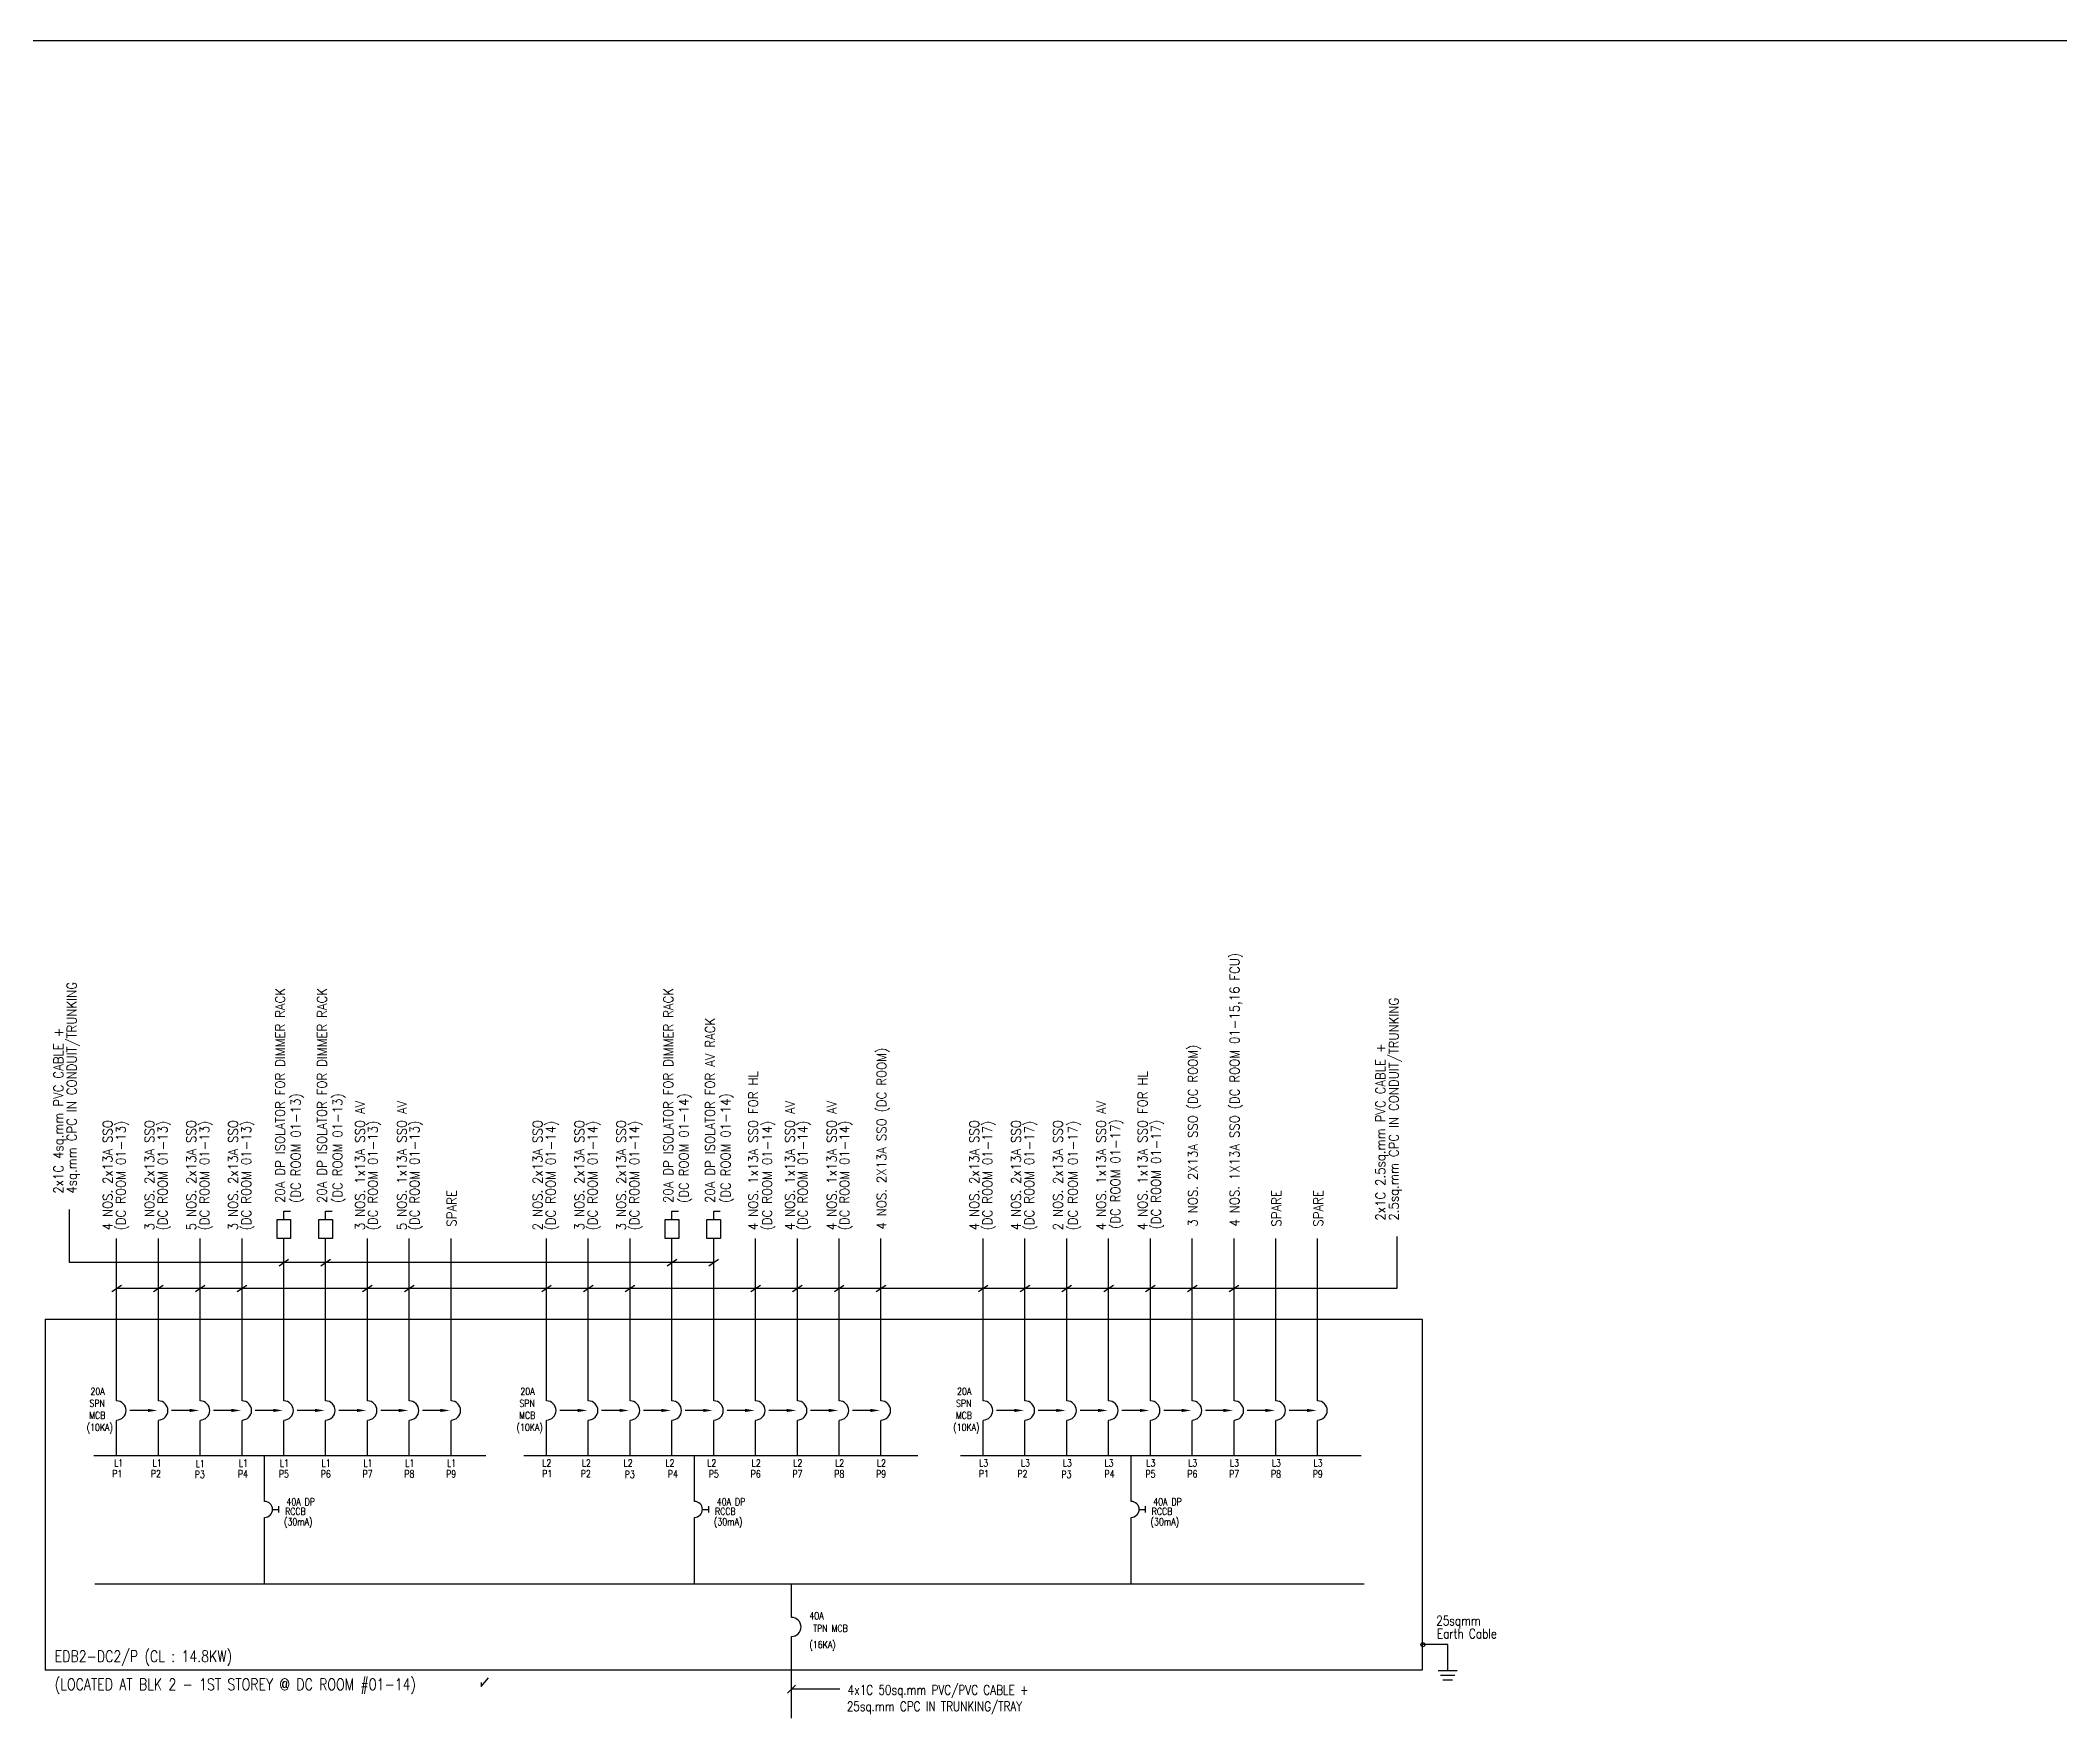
# Model space of a CAD drawing. Header units: millimetres. Extents: x 624049 to 847333, y 256790 to 538574.
# Drawn here: x 708447 to 771792, y 391903 to 444675 of the extents above; entities that cross this region are included whole.
import ezdxf
from ezdxf.enums import TextEntityAlignment as Align

# ---------------------------------------------------------------- set-up
doc = ezdxf.new("R2010")
doc.units = ezdxf.units.MM
doc.header["$LTSCALE"] = 0.01
doc.linetypes.add('DASHED', pattern=[19.05, 12.7, -6.35])
doc.linetypes.add('{ -E- }', pattern=[0])
doc.layers.add('E-_ELEC----_E-', color=3, linetype='Continuous')
doc.styles.add('100', font='romans.shx', dxfattribs={"width": 0.8, "height": 250})
doc.styles.add('A2', font='SIMPLEX.shx', dxfattribs={"width": 0.95, "height": 190})
doc.styles.add('PwNote', font='Romans.shx', dxfattribs={"width": 0.75, "bigfont": 'Special.shx'})
doc.styles.add('ROMANS', font='romans', dxfattribs={"width": 0.75})

msp = doc.modelspace()

# ---------------------------------------------------------------- linework, layer by layer
at = {"linetype": '{ -E- }'}
for p, q in [((710837, 401996), (710837, 407086)), ((712149, 401996), (712149, 407086)), ((713461, 401996), (713461, 407086)), ((714772, 401996), (714772, 407086)), ((716084, 401996), (716084, 407086)), ((717395, 401996), (717395, 407086)), ((718707, 401996), (718707, 407086)), ((720019, 401996), (720019, 407086)), ((724324, 401996), (724324, 407086)), ((725636, 401996), (725636, 407086)), ((726948, 401996), (726948, 407086)), ((728259, 401996), (728259, 407086)), ((729571, 401996), (729571, 407086)), ((730882, 401996), (730882, 407086)), ((732194, 401996), (732194, 407086)), ((733506, 401996), (733506, 407086)), ((734817, 401996), (734817, 407086)), ((738023, 401996), (738023, 407086)), ((739335, 401996), (739335, 407086)), ((740647, 401996), (740647, 407086)), ((741958, 401996), (741958, 407086)), ((743270, 401996), (743270, 407086)), ((744581, 401996), (744581, 407086)), ((745893, 401996), (745893, 407086)), ((732009, 395205), (732009, 396251)), ((732009, 392045), (732009, 394604)), ((752596, 394349), (751817, 394349))]:
    msp.add_line(p, q, dxfattribs=at)
at = {"linetype": 'DASHED', "ltscale": 10}
for p, q in [((721330, 401996), (721330, 407086)), ((747205, 401996), (747205, 407086)), ((748516, 401996), (748516, 407086))]:
    msp.add_line(p, q, dxfattribs=at)
for p, q in [((715933, 406229), (716235, 406438)), ((717245, 406229), (717546, 406438)), ((728108, 406229), (728410, 406438)), ((729420, 406229), (729722, 406438)), ((710686, 405422), (710988, 405631)), ((711998, 405422), (712300, 405631)), ((713310, 405422), (713611, 405631)), ((714621, 405422), (714923, 405631)), ((718556, 405422), (718858, 405631)), ((719868, 405422), (720169, 405631)), ((724173, 405422), (724475, 405631)), ((725485, 405422), (725787, 405631)), ((726797, 405422), (727098, 405631)), ((730732, 405422), (731033, 405631)), ((732043, 405422), (732345, 405631)), ((733355, 405422), (733656, 405631)), ((734667, 405422), (734968, 405631)), ((737872, 405422), (738174, 405631)), ((739184, 405422), (739486, 405631)), ((740496, 405422), (740797, 405631)), ((741807, 405422), (742109, 405631)), ((743119, 405422), (743421, 405631)), ((744431, 405422), (744732, 405631)), ((745742, 405422), (746044, 405631)), ((711818, 401696), (711253, 401696)), ((713129, 401696), (712565, 401696)), ((714441, 401696), (713876, 401696)), ((715753, 401696), (715188, 401696)), ((717064, 401696), (716500, 401696)), ((718376, 401696), (717811, 401696)), ((719688, 401696), (719123, 401696)), ((720999, 401696), (720435, 401696)), ((725305, 401696), (724740, 401696)), ((726616, 401696), (726052, 401696)), ((727928, 401696), (727363, 401696)), ((729240, 401696), (728675, 401696)), ((730551, 401696), (729987, 401696)), ((731863, 401696), (731298, 401696)), ((733175, 401696), (732610, 401696)), ((734486, 401696), (733922, 401696)), ((739004, 401696), (738439, 401696)), ((740315, 401696), (739751, 401696)), ((741627, 401696), (741062, 401696)), ((742939, 401696), (742374, 401696)), ((744250, 401696), (743686, 401696)), ((745562, 401696), (744997, 401696)), ((746874, 401696), (746309, 401696)), ((748185, 401696), (747621, 401696)), ((710837, 400277), (710837, 401384)), ((712149, 400277), (712149, 401384)), ((713461, 400277), (713461, 401384)), ((714772, 400277), (714772, 401384)), ((716084, 400277), (716084, 401384)), ((717395, 400277), (717395, 401384)), ((718707, 400277), (718707, 401384)), ((720019, 400277), (720019, 401384)), ((721330, 400277), (721330, 401384)), ((724324, 400277), (724324, 401384)), ((725636, 400277), (725636, 401384)), ((726948, 400277), (726948, 401384)), ((728259, 400277), (728259, 401384)), ((729571, 400277), (729571, 401384)), ((730882, 400277), (730882, 401384)), ((732194, 400277), (732194, 401384)), ((733506, 400277), (733506, 401384)), ((734817, 400277), (734817, 401384)), ((738023, 400277), (738023, 401384)), ((739335, 400277), (739335, 401384)), ((740647, 400277), (740647, 401384)), ((741958, 400277), (741958, 401384)), ((743270, 400277), (743270, 401384)), ((744581, 400277), (744581, 401384)), ((745893, 400277), (745893, 401384)), ((747205, 400277), (747205, 401384)), ((748516, 400277), (748516, 401384)), ((715481, 398842), (715481, 400277)), ((728968, 398842), (728968, 400277)), ((742667, 398842), (742667, 400277)), ((715731, 398592), (715931, 398592)), ((715931, 398492), (715931, 398692)), ((729218, 398592), (729418, 398592)), ((729418, 398492), (729418, 398692)), ((742917, 398592), (743117, 398592)), ((743117, 398492), (743117, 398692)), ((715481, 396251), (715481, 398342)), ((728968, 396251), (728968, 398342)), ((742667, 396251), (742667, 398342)), ((752596, 393542), (752596, 394349)), ((752296, 393542), (752896, 393542)), ((752371, 393392), (752821, 393392)), ((731884, 392827), (732134, 393077)), ((733528, 392952), (732009, 392952)), ((752446, 393242), (752746, 393242))]:
    msp.add_line(p, q)
at = {"linetype": '{ -E- }', "ltscale": 1.5}
for p, q in [((708600, 404563), (751794, 404563)), ((751794, 393549), (708600, 393549))]:
    msp.add_line(p, q, dxfattribs=at)
at = {"color": 2}
msp.add_lwpolyline([(624049, 444675), (843698, 444675), (843698, 256790), (624049, 256790)], close=True, dxfattribs=at)
at = {"linetype": '{ -E- }'}
for points in [[(729571, 406333), (709358, 406333), (709358, 407995)], [(710837, 405527), (751006, 405527), (751006, 407152)]]:
    msp.add_lwpolyline(points, dxfattribs=at)
at = {"color": 7}
for points in [[(716084, 407688), (716084, 407949), (716290, 407949)], [(717395, 407688), (717395, 407949), (717602, 407949)], [(728259, 407688), (728259, 407949), (728465, 407949)], [(729571, 407688), (729571, 407949), (729777, 407949)]]:
    msp.add_lwpolyline(points, dxfattribs=at)
for points in [[(715871, 407688), (716297, 407688), (716297, 407086), (715871, 407086)], [(717183, 407688), (717608, 407688), (717608, 407086), (717183, 407086)], [(728046, 407688), (728472, 407688), (728472, 407086), (728046, 407086)], [(729358, 407688), (729784, 407688), (729784, 407086), (729358, 407086)]]:
    msp.add_lwpolyline(points, close=True, dxfattribs=at)
at = {"linetype": '{ -E- }', "ltscale": 1.5}
for points in [[(708600, 404563), (708600, 393549)], [(751794, 404563), (751794, 393549)]]:
    msp.add_lwpolyline(points, dxfattribs=at)
at = {"const_width": 50}
for points in [[(710116, 400277), (722424, 400277)], [(723603, 400277), (735982, 400277)], [(737302, 400277), (749886, 400277)], [(710147, 396251), (749983, 396251)]]:
    msp.add_lwpolyline(points, dxfattribs=at)
msp.add_circle((751817, 394349), 63.8)
for centre, radius in [((710837, 401696), 300), ((712149, 401696), 300), ((713461, 401696), 300), ((714772, 401696), 300), ((716084, 401696), 300), ((717395, 401696), 300), ((718707, 401696), 300), ((720019, 401696), 300), ((721330, 401696), 300), ((724324, 401696), 300), ((725636, 401696), 300), ((726948, 401696), 300), ((728259, 401696), 300), ((729571, 401696), 300), ((730882, 401696), 300), ((732194, 401696), 300), ((733506, 401696), 300), ((734817, 401696), 300), ((738023, 401696), 300), ((739335, 401696), 300), ((740647, 401696), 300), ((741958, 401696), 300), ((743270, 401696), 300), ((744581, 401696), 300), ((745893, 401696), 300), ((747205, 401696), 300), ((748516, 401696), 300), ((715481, 398592), 250), ((728968, 398592), 250), ((742667, 398592), 250), ((732009, 394904), 300)]:
    msp.add_arc(centre, radius, 270, 90)
for points in [[(711818, 401746), (712118, 401696), (711818, 401646)], [(713129, 401746), (713429, 401696), (713129, 401646)], [(714441, 401746), (714741, 401696), (714441, 401646)], [(715753, 401746), (716053, 401696), (715753, 401646)], [(717064, 401746), (717364, 401696), (717064, 401646)], [(718376, 401746), (718676, 401696), (718376, 401646)], [(719688, 401746), (719988, 401696), (719688, 401646)], [(720999, 401746), (721299, 401696), (720999, 401646)], [(725305, 401746), (725605, 401696), (725305, 401646)], [(726616, 401746), (726916, 401696), (726616, 401646)], [(727928, 401746), (728228, 401696), (727928, 401646)], [(729240, 401746), (729540, 401696), (729240, 401646)], [(730551, 401746), (730851, 401696), (730551, 401646)], [(731863, 401746), (732163, 401696), (731863, 401646)], [(733175, 401746), (733475, 401696), (733175, 401646)], [(734486, 401746), (734786, 401696), (734486, 401646)], [(739004, 401746), (739304, 401696), (739004, 401646)], [(740315, 401746), (740615, 401696), (740315, 401646)], [(741627, 401746), (741927, 401696), (741627, 401646)], [(742939, 401746), (743239, 401696), (742939, 401646)], [(744250, 401746), (744550, 401696), (744250, 401646)], [(745562, 401746), (745862, 401696), (745562, 401646)], [(746874, 401746), (747174, 401696), (746874, 401646)], [(748185, 401746), (748485, 401696), (748185, 401646)]]:
    msp.add_solid(points)
at = {"layer": 'E-_ELEC----_E-', "color": 3}
msp.add_lwpolyline([(722280, 393161), (722280, 393035), (722500, 393305)], dxfattribs=at)

# ---------------------------------------------------------------- texts
for s, rotation, style, width, p in [('4 NOS. 1X13A SSO (DC ROOM 01-15,16 FCU)', 90, 'A2', 0.9, (746061, 407463)), ('20A DP ISOLATOR FOR DIMMER RACK', 90, 'A2', 0.9, (716119, 408203)), ('20A DP ISOLATOR FOR DIMMER RACK', 90, 'A2', 0.9, (717430, 408203)), ('20A DP ISOLATOR FOR DIMMER RACK', 90, 'A2', 0.9, (728294, 408203)), ('20A DP ISOLATOR FOR AV RACK', 90, 'A2', 0.9, (729606, 408203)), ('4 NOS. 2X13A SSO (DC ROOM)', 90, 'A2', 0.9, (734985, 407367)), ('3 NOS. 2X13A SSO (DC ROOM)', 90, 'A2', 0.9, (744749, 407463)), ('4 NOS. 1x13A SSO FOR HL', 90, 'A2', 0.9, (730959, 407350)), ('4 NOS. 1x13A SSO FOR HL', 90, 'A2', 0.9, (743174, 407350)), ('(DC ROOM 01-13)', 90, 'A2', 0.9, (716607, 408206)), ('(DC ROOM 01-13)', 90, 'A2', 0.9, (717918, 408206)), ('3 NOS. 1x13A SSO AV', 90, 'A2', 0.9, (718624, 407350)), ('5 NOS. 1x13A SSO AV', 90, 'A2', 0.9, (719935, 407350)), ('(DC ROOM 01-14)', 90, 'A2', 0.9, (728782, 408206)), ('(DC ROOM 01-14)', 90, 'A2', 0.9, (730094, 408206)), ('4 NOS. 1x13A SSO AV', 90, 'A2', 0.9, (732111, 407350)), ('4 NOS. 1x13A SSO AV', 90, 'A2', 0.9, (733422, 407350)), ('4 NOS. 1x13A SSO AV', 90, 'A2', 0.9, (741875, 407350)), ('4 NOS. 2x13A SSO', 90, 'A2', 0.9, (710708, 407344)), ('(DC ROOM 01-13)', 90, 'A2', 0.9, (711121, 407344)), ('3 NOS. 2x13A SSO', 90, 'A2', 0.9, (712019, 407344)), ('(DC ROOM 01-13)', 90, 'A2', 0.9, (712433, 407344)), ('5 NOS. 2x13A SSO', 90, 'A2', 0.9, (713331, 407344)), ('(DC ROOM 01-13)', 90, 'A2', 0.9, (713744, 407344)), ('3 NOS. 2x13A SSO', 90, 'A2', 0.9, (714643, 407344)), ('(DC ROOM 01-13)', 90, 'A2', 0.9, (715056, 407344)), ('(DC ROOM 01-13)', 90, 'A2', 0.9, (719026, 407347)), ('(DC ROOM 01-13)', 90, 'A2', 0.9, (720337, 407347)), ('2 NOS. 2x13A SSO', 90, 'A2', 0.9, (724195, 407344)), ('(DC ROOM 01-14)', 90, 'A2', 0.9, (724608, 407344)), ('3 NOS. 2x13A SSO', 90, 'A2', 0.9, (725506, 407344)), ('(DC ROOM 01-14)', 90, 'A2', 0.9, (725920, 407344)), ('3 NOS. 2x13A SSO', 90, 'A2', 0.9, (726818, 407344)), ('(DC ROOM 01-14)', 90, 'A2', 0.9, (727231, 407344)), ('(DC ROOM 01-14)', 90, 'A2', 0.9, (731398, 407344)), ('(DC ROOM 01-14)', 90, 'A2', 0.9, (732513, 407347)), ('(DC ROOM 01-14)', 90, 'A2', 0.9, (733824, 407347)), ('4 NOS. 2x13A SSO', 90, 'A2', 0.9, (737894, 407344)), ('(DC ROOM 01-17)', 90, 'A2', 0.9, (738307, 407344)), ('4 NOS. 2x13A SSO', 90, 'A2', 0.9, (739205, 407344)), ('(DC ROOM 01-17)', 90, 'A2', 0.9, (739619, 407344)), ('2 NOS. 2x13A SSO', 90, 'A2', 0.9, (740517, 407344)), ('(DC ROOM 01-17)', 90, 'A2', 0.9, (740985, 407344)), ('(DC ROOM 01-17)', 90, 'A2', 0.9, (742320, 407391)), ('(DC ROOM 01-17)', 90, 'A2', 0.9, (743595, 407376)), ('SPARE', 90, 'A2', 0.9, (721498, 407463)), ('SPARE', 90, 'A2', 0.9, (747372, 407463)), ('SPARE', 90, 'A2', 0.9, (748684, 407463)), ('4x1C 50sq.mm PVC/PVC CABLE +', 360, 'PwNote', 0.8, (733770, 392779)), ('25sq.mm CPC IN TRUNKING/TRAY', 360, 'PwNote', 0.8, (733744, 392264))]:
    msp.add_text(s, height=300, rotation=rotation, dxfattribs=dict(style=style, width=width)).set_placement(p)
at = {"ltscale": 1.5, "style": 'A2', "width": 0.9}
for s, p in [('4sq.mm CPC IN CONDUIT/TRUNKING', (709580, 408494)), ('2.5sq.mm CPC IN CONDUIT/TRUNKING', (751055, 407652)), ('2x1C 4sq.mm PVC CABLE +', (709162, 408494)), ('2x1C 2.5sq.mm PVC CABLE +', (750636, 407652))]:
    msp.add_text(s, height=300, rotation=90, dxfattribs=at).set_placement(p)
at = {"style": '100', "width": 0.8}
for s, p in [('20A', (710018, 402181)), ('20A', (723505, 402181)), ('20A', (737204, 402181)), ('MCB', (709977, 401431)), ('SPN', (709986, 401806)), ('MCB', (723464, 401431)), ('SPN', (723473, 401806)), ('MCB', (737163, 401431)), ('SPN', (737172, 401806)), ('(10KA)', (709898, 401052)), ('(10KA)', (723385, 401052)), ('(10KA)', (737084, 401052)), ('P1', (710702, 399601)), ('L1', (710759, 399937)), ('P2', (711913, 399601)), ('L1', (711969, 399937)), ('P3', (713291, 399576)), ('L1', (713319, 399913)), ('P4', (714642, 399593)), ('L1', (714671, 399929)), ('P5', (715929, 399593)), ('L1', (715958, 399929)), ('P6', (717241, 399593)), ('L1', (717269, 399929)), ('P7', (718552, 399593)), ('L1', (718581, 399929)), ('P8', (719864, 399593)), ('L1', (719893, 399929)), ('P9', (721176, 399593)), ('L1', (721204, 399929)), ('P1', (724189, 399601)), ('L2', (724190, 399937)), ('P2', (725400, 399601)), ('L2', (725431, 399937)), ('L2', (726742, 399937)), ('P3', (726778, 399576)), ('L2', (728054, 399937)), ('P4', (728129, 399593)), ('L2', (729366, 399937)), ('P5', (729416, 399593)), ('P6', (730728, 399593)), ('L2', (730760, 399937)), ('P7', (732039, 399593)), ('L2', (732065, 399937)), ('P8', (733351, 399593)), ('L2', (733377, 399937)), ('P9', (734663, 399593)), ('L2', (734688, 399937)), ('P1', (737888, 399601)), ('L3', (737894, 399937)), ('P2', (739099, 399601)), ('L3', (739206, 399937)), ('P3', (740477, 399576)), ('L3', (740518, 399937)), ('P4', (741828, 399593)), ('L3', (741829, 399937)), ('P5', (743115, 399593)), ('L3', (743141, 399937)), ('P6', (744427, 399593)), ('L3', (744453, 399937)), ('P7', (745738, 399593)), ('L3', (745764, 399937)), ('P8', (747050, 399593)), ('L3', (747076, 399937)), ('P9', (748362, 399593)), ('L3', (748387, 399937))]:
    msp.add_text(s, height=225, dxfattribs=at).set_placement(p)
at = {"width": 0.8}
for s, height, style, p in [('RCCB', 225, '100', (716447, 398529)), ('40A DP ', 225, '100', (716675, 398831)), ('RCCB', 225, '100', (729934, 398529)), ('40A DP ', 225, '100', (730175, 398831)), ('RCCB', 225, '100', (743633, 398529)), ('40A DP ', 225, '100', (743868, 398831)), ('(30mA)', 225, '100', (716537, 398188)), ('(30mA)', 225, '100', (730024, 398188)), ('(30mA)', 225, '100', (743723, 398188)), ('40A ', 225, '100', (732855, 395254)), ('TPN MCB', 225, '100', (733232, 394859)), ('25sqmm ', 300, 'ROMANS', (753017, 395052)), ('Earth Cable', 300, 'ROMANS', (753197, 394694)), ('(16KA)', 225, '100', (732984, 394331))]:
    msp.add_text(s, height=height, dxfattribs=dict(at, style=style)).set_placement(p, align=Align.MIDDLE)
at = {"ltscale": 1.5, "style": 'PwNote', "width": 0.8}
for s, p in [('EDB2-DC2/P (CL : 14.8KW)', (708898, 393805)), ('(LOCATED AT BLK 2 - 1ST STOREY @ DC ROOM #01-14)', (708898, 392923))]:
    msp.add_text(s, height=360, dxfattribs=at).set_placement(p)

doc.saveas('drawing.dxf')
